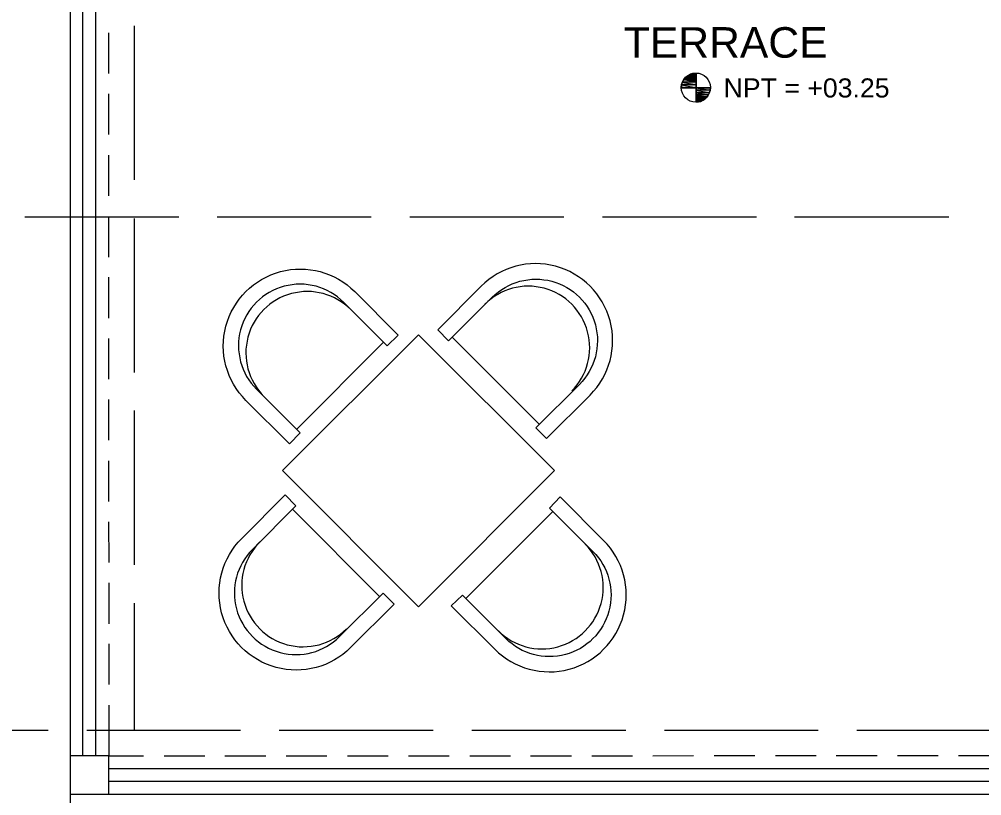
# Model space of a CAD drawing. Header units: metres. Extents: x 14 to 155, y 0 to 125.
# Drawn here: x 51.846 to 55.596, y 96.981 to 100.007 of the extents above; entities that cross this region are included whole.
import ezdxf

# ---------------------------------------------------------------- set-up
doc = ezdxf.new("R2010")
doc.units = ezdxf.units.M
doc.layers.add('PDF_Geometry', color=7, linetype='Continuous', true_color=0xc0c0c0)
doc.layers.add('PDF_Solid Fills', color=7, linetype='Continuous')
doc.layers.add('PDF_Text', color=255, linetype='Continuous')
doc.styles.add('PDF Arial', font='arial.ttf')

msp = doc.modelspace()

# ---------------------------------------------------------------- linework, layer by layer
at = {"layer": 'PDF_Geometry', "color": 0, "lineweight": 5}
msp.add_lwpolyline([(54.7996, 103.2379), (52.0438, 103.2378), (52.044, 96.9869), (58.1734, 96.9871), (58.1733, 98.9875)], dxfattribs=at)
at = {"layer": 'PDF_Geometry', "color": 0, "lineweight": 0}
for points in [[(52.1432, 97.1373), (52.0936, 97.1373), (52.0934, 103.0874), (52.143, 103.0874)], [(54.4508, 99.786), (54.4828, 99.7796), (54.4428, 99.7796)], [(54.4604, 99.7924), (54.4828, 99.786), (54.4508, 99.786)], [(54.4828, 99.786), (54.4508, 99.786), (54.4828, 99.7796)], [(54.4717, 99.7956), (54.4828, 99.7924), (54.4604, 99.7924)], [(54.4828, 99.7924), (54.4604, 99.7924), (54.4828, 99.786)], [(54.4828, 99.7956), (54.4717, 99.7956)], [(54.4828, 99.7956), (54.4717, 99.7956), (54.4828, 99.7924)], [(54.43, 99.762), (54.4828, 99.7508), (54.4268, 99.7508)], [(54.4828, 99.7507), (54.4268, 99.7507), (54.4828, 99.7396)], [(54.4268, 99.7507), (54.4828, 99.7396), (54.4268, 99.7396)], [(54.4364, 99.7716), (54.4828, 99.762), (54.43, 99.762)], [(54.4828, 99.762), (54.43, 99.762), (54.4828, 99.7508)], [(54.4428, 99.7795), (54.4828, 99.7716), (54.4364, 99.7716)], [(54.4828, 99.7716), (54.4364, 99.7716), (54.4828, 99.762)], [(54.4828, 99.7795), (54.4428, 99.7795), (54.4828, 99.7716)], [(54.5388, 99.7396), (54.4828, 99.7396), (54.5372, 99.73)], [(54.4828, 99.7396), (54.5372, 99.73), (54.4828, 99.73)], [(54.5372, 99.7299), (54.4828, 99.7299), (54.5356, 99.7204)], [(54.4828, 99.7299), (54.5356, 99.7204), (54.4828, 99.7204)], [(54.5356, 99.7204), (54.4828, 99.7204), (54.5308, 99.7124)], [(54.4828, 99.7204), (54.5308, 99.7124), (54.4828, 99.7124)], [(54.5308, 99.7123), (54.4828, 99.7123), (54.526, 99.7043)], [(54.4828, 99.7123), (54.526, 99.7043), (54.4828, 99.7043)], [(54.518, 99.6964), (54.4827, 99.6964), (54.51, 99.6916)], [(54.4827, 99.6964), (54.51, 99.6916), (54.4827, 99.6916)], [(54.526, 99.7043), (54.4828, 99.7043), (54.5181, 99.6964)], [(54.4828, 99.7043), (54.5181, 99.6964), (54.4828, 99.6964)], [(54.51, 99.6915), (54.4828, 99.6915), (54.502, 99.6867)], [(54.4828, 99.6915), (54.502, 99.6867), (54.4828, 99.6867)], [(54.4828, 99.6867), (54.4828, 99.6851), (54.4924, 99.6851)], [(54.4828, 99.6867), (54.502, 99.6867), (54.4924, 99.6851)], [(54.4828, 99.6851), (54.4924, 99.6851), (54.4828, 99.6835)], [(52.1944, 97.1373), (52.0439, 97.1373), (52.0439, 96.9868), (52.1944, 96.9868)], [(52.1944, 97.0877), (58.0245, 97.0879), (58.0245, 97.0367), (52.1944, 97.0365)]]:
    msp.add_lwpolyline(points, close=True, dxfattribs=at)
for points in [[(52.2935, 99.9811), (52.2935, 99.381)], [(52.1943, 99.9539), (52.1943, 99.7955)], [(54.4828, 99.7956), (54.4828, 99.6835)], [(52.1943, 99.7155), (52.1943, 99.5571)], [(54.4268, 99.7396), (54.5388, 99.7396)], [(52.1943, 99.477), (52.1943, 99.3185)], [(51.8678, 99.237), (52.468, 99.237)], [(52.1943, 99.2386), (52.1943, 99.0801)], [(52.2935, 99.2305), (52.2935, 98.6304)], [(52.6168, 99.237), (53.2169, 99.237)], [(53.3674, 99.237), (53.9675, 99.2371)], [(54.1179, 99.2371), (54.7181, 99.2371)], [(54.8669, 99.2371), (55.4671, 99.2371)], [(52.1943, 99.0017), (52.1943, 98.8416)], [(53.9308, 98.248), (53.401, 98.7777), (52.8713, 98.248)], [(52.1943, 98.7632), (52.1943, 98.6048)], [(53.265, 98.7488), (52.9257, 98.4079)], [(53.8715, 98.4289), (53.5322, 98.7682)], [(52.1943, 98.5248), (52.1943, 98.3664)], [(52.2935, 98.4816), (52.2935, 97.8815)], [(52.1943, 98.2863), (52.1943, 98.1279)], [(53.9308, 98.2479), (53.4011, 97.7166), (52.8713, 98.2479)], [(52.9113, 98.0959), (53.2506, 97.7566)], [(53.5851, 97.7487), (53.926, 98.0896)], [(52.1943, 98.0479), (52.1944, 97.8895)], [(52.1944, 97.8111), (52.1944, 97.651)], [(52.2935, 97.731), (52.2936, 97.2365)], [(52.1944, 97.5726), (52.1944, 97.4141)], [(52.1944, 97.3342), (52.1944, 97.1373), (52.3304, 97.1373)], [(51.359, 97.2365), (51.9591, 97.2365)], [(52.1095, 97.2366), (52.7081, 97.2366)], [(52.8585, 97.2366), (53.4586, 97.2366)], [(53.6091, 97.2366), (54.2092, 97.2366)], [(54.3596, 97.2366), (54.9582, 97.2367)], [(55.1086, 97.2367), (55.7087, 97.2367)], [(52.4104, 97.1373), (52.5688, 97.1373)], [(52.6473, 97.1373), (52.8073, 97.1373)], [(52.8857, 97.1373), (53.0442, 97.1373)], [(53.1242, 97.1373), (53.2827, 97.1373)], [(53.3626, 97.1373), (53.5211, 97.1373)], [(53.6011, 97.1373), (53.7595, 97.1373)], [(53.838, 97.1373), (53.998, 97.1373)], [(54.0764, 97.1373), (54.2348, 97.1373)], [(54.3148, 97.1373), (54.4733, 97.1374)], [(54.5533, 97.1374), (54.7118, 97.1374)], [(54.7917, 97.1374), (54.9502, 97.1374)], [(55.0287, 97.1374), (55.1887, 97.1374)], [(55.2671, 97.1374), (55.4255, 97.1374)], [(55.5055, 97.1374), (55.6639, 97.1374)], [(52.044, 96.9869), (52.044, 96.7916)]]:
    msp.add_lwpolyline(points, dxfattribs=at)
for points in [[(52.7704, 98.5648), (52.9401, 98.3952), (52.8985, 98.352), (52.7289, 98.5216, -1.000102), (53.1529, 98.9457), (53.3226, 98.7761), (53.2793, 98.7345), (53.1097, 98.9041, 1.000285)], [(53.6458, 98.9666), (53.4762, 98.797), (53.5178, 98.7537), (53.6888, 98.9236, -1.000285), (54.0283, 98.5841), (53.8587, 98.4144), (53.9004, 98.3728), (54.07, 98.5424, 1.000102)], [(53.7419, 97.5934), (53.5723, 97.763), (53.529, 97.7215), (53.6986, 97.5519, 1.000102), (54.1228, 97.976), (53.9531, 98.1456), (53.9115, 98.1023), (54.0811, 97.9327, -1.000285)]]:
    msp.add_lwpolyline(points, format="xyb", close=True, dxfattribs=at)
msp.add_lwpolyline([(53.0937, 97.6014), (53.2634, 97.7711), (53.3067, 97.7279), (53.1371, 97.5583, -1.000102), (52.7128, 97.9839), (52.8825, 98.1535), (52.924, 98.1103), (52.7544, 97.9407, 1.000285), (53.0937, 97.6014)], format="xyb", dxfattribs=at)
msp.add_circle((54.482, 99.7404), 0.0568, dxfattribs=at)
for centre, start, end in [((53.8292, 98.7274), 314.9858, 135.0185), ((52.9681, 98.7066), 44.9858, 225.0185), ((52.952, 97.8007), 134.9858, 315.0185), ((53.882, 97.7926), 224.9858, 45.0185)]:
    msp.add_arc(centre, 0.2392, start, end, dxfattribs=at)
at = {"layer": 'PDF_Solid Fills', "color": 0, "transparency": 33554559}
for points in [[(54.4428, 99.7796), (54.4828, 99.7796), (54.4508, 99.786)], [(54.4508, 99.786), (54.4828, 99.786), (54.4604, 99.7924)], [(54.4508, 99.786), (54.4828, 99.7796), (54.4828, 99.786)], [(54.4603, 99.7924), (54.4828, 99.7924), (54.4716, 99.7956)], [(54.4604, 99.7924), (54.4828, 99.786), (54.4828, 99.7924)], [(54.4716, 99.7956), (54.4828, 99.7924), (54.4828, 99.7956)], [(54.4268, 99.7507), (54.4828, 99.7507), (54.43, 99.7619)], [(54.4268, 99.7507), (54.4828, 99.7396), (54.4828, 99.7507)], [(54.4268, 99.7396), (54.4828, 99.7396), (54.4268, 99.7507)], [(54.43, 99.7619), (54.4828, 99.7619), (54.4364, 99.7716)], [(54.43, 99.7619), (54.4828, 99.7507), (54.4828, 99.7619)], [(54.4364, 99.7715), (54.4828, 99.7715), (54.4428, 99.7795)], [(54.4364, 99.7716), (54.4828, 99.7619), (54.4828, 99.7716)], [(54.4428, 99.7795), (54.4828, 99.7715), (54.4828, 99.7795)], [(54.4828, 99.7396), (54.5373, 99.7299), (54.5389, 99.7396)], [(54.4828, 99.7299), (54.5373, 99.7299), (54.4828, 99.7396)], [(54.4828, 99.7299), (54.5356, 99.7203), (54.5373, 99.7299)], [(54.4828, 99.7203), (54.5356, 99.7203), (54.4828, 99.7299)], [(54.4828, 99.7204), (54.5308, 99.7124), (54.5356, 99.7204)], [(54.4828, 99.7124), (54.5308, 99.7124), (54.4828, 99.7204)], [(54.4828, 99.7123), (54.526, 99.7042), (54.5308, 99.7123)], [(54.4828, 99.7042), (54.526, 99.7042), (54.4828, 99.7123)], [(54.4828, 99.7043), (54.518, 99.6964), (54.526, 99.7043)], [(54.4828, 99.6964), (54.518, 99.6964), (54.4828, 99.7043)], [(54.4828, 99.6964), (54.51, 99.6916), (54.518, 99.6964)], [(54.4828, 99.6916), (54.51, 99.6916), (54.4828, 99.6964)], [(54.4828, 99.6916), (54.5019, 99.6868), (54.51, 99.6916)], [(54.4828, 99.6868), (54.5019, 99.6868), (54.4828, 99.6916)], [(54.4828, 99.6851), (54.4925, 99.6851), (54.4828, 99.6867)], [(54.4828, 99.6867), (54.4925, 99.6851), (54.5019, 99.6867)], [(54.4828, 99.6851), (54.4828, 99.6835), (54.4925, 99.6851)]]:
    msp.add_solid(points, dxfattribs=at)

# ---------------------------------------------------------------- texts
at = {"layer": 'PDF_Text', "color": 0, "attachment_point": 7, "rotation": 0.0022, "style": 'PDF Arial'}
for s, insert, char_height in [('TERRACE', (54.2012, 99.8552), 0.11895), ('NPT = +03.25', (54.59, 99.7008), 0.074346)]:
    msp.add_mtext(s, dxfattribs=dict(at, insert=insert, char_height=char_height))

doc.saveas('drawing.dxf')
